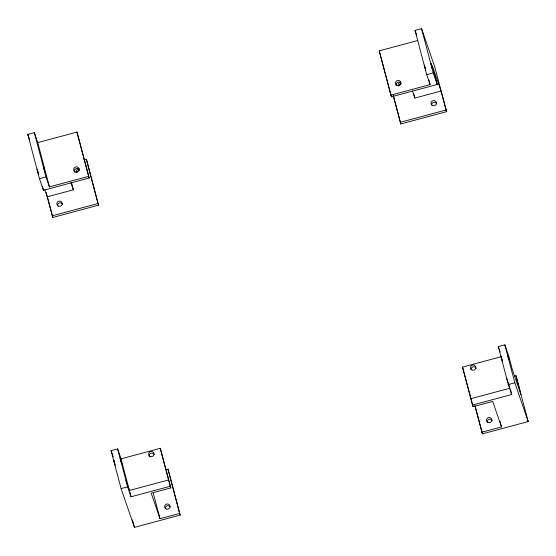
<?xml version="1.0" encoding="UTF-8"?>
<svg xmlns="http://www.w3.org/2000/svg" width="556" height="556" viewBox="0 0 556 556"><rect width="100%" height="100%" fill="white"/><g stroke="black" fill="none" stroke-linecap="round" stroke-linejoin="round"><path stroke-width="0.83" d="M27.8 134.434L34.34 132.675L37.759 142.614L49.421 186.885L88.64 176.349L89.21 178.003L43.451 190.298L39.462 178.705L27.8 134.434L29.746 140.084M417.619 40.553L379.234 50.867L390.896 95.139L430.115 84.602L426.688 74.657L415.033 30.385L421.566 28.634L434.917 67.401L446.579 111.673L400.82 123.96L393.21 95.576M37.759 142.614L76.978 132.078L89.21 178.003M83.88 159.906L86.333 159.245L86.903 160.906L98.565 205.171L52.806 217.465L47.239 196.838L44.772 189.665M39.462 178.705L45.995 176.947L49.421 186.885M426.688 74.657L433.228 72.906L437.224 84.498L391.466 96.793L390.896 95.139M47.239 196.838L73.385 189.811L71.453 182.465M412.392 90.892L414.859 98.064L441.005 91.038L446.579 111.673M52.236 215.811L97.995 203.517L98.565 205.171M400.25 122.306L446.009 110.012M111.089 450.652L117.629 448.9L121.048 458.839L131.042 496.786L170.261 486.25L170.831 487.904L151.225 493.172L160.01 518.685L179.616 513.417L180.186 515.071L134.434 527.366L121.083 488.599L111.089 450.652L113.222 456.837M500.907 356.778L462.522 367.092L472.517 405.039L511.735 394.496L508.316 384.557L498.322 346.61L504.855 344.859L508.851 356.452L512.18 369.101L520.965 394.614L515.968 375.641L514.307 376.085M121.048 458.839L160.267 448.303L170.831 487.904M166.293 469.591L167.961 469.146L168.531 470.8L180.186 515.071M121.083 488.599L127.623 486.847L131.042 496.786M508.316 384.557L514.849 382.806L528.2 421.566L482.441 433.861L474.831 405.477M168.6 479.925L129.374 490.462L125.955 480.523M470.856 398.715L510.074 388.171M472.517 405.039L473.087 406.693L492.699 401.425L501.484 426.938L481.871 432.207M441.005 91.038L432.22 65.525L437.224 84.498M415.033 30.385L416.611 34.979M515.968 375.641L528.2 421.566M498.322 346.61L500.164 351.962M506.648 378.233L509.546 386.642M379.234 50.867L391.466 96.793M462.522 367.092L473.087 406.693M70.918 182.639L73.385 189.811M502.36 361.164L501.338 357.494M113.758 460.048L114.251 461.716M424.464 65.386L424.346 65.045L424.999 67.672M501.164 356.57L500.991 356.007L501.185 356.917M114.953 464.642L115.148 465.233L115.043 464.76M425.632 69.931L425.187 68.346M424.582 65.796L425.097 67.644M37.509 170.379L37.113 169.087L38.044 172.367M501.31 357.07L501.846 359.023M114.807 464.142L113.737 460.02M120.965 460.625C118.143 450.909 123.814 470.835 120.993 461.119M37.683 171.012L38.517 174.313L38.211 172.992M114.432 462.383L114.786 463.718M421.566 28.634L433.228 72.906M504.855 344.859L514.849 382.806M428.794 79.591L430.115 84.602M510.491 389.756L511.735 394.496M413.789 93.985L414.859 98.064M499.976 421.226L501.484 426.938M393.342 95.562L400.82 123.96M475.185 406.297L482.441 433.861M86.333 159.245L97.995 203.517M167.961 469.146L179.616 513.417M76.978 132.078L88.64 176.349M160.267 448.303L170.261 486.25M153.345 493.387L160.01 518.685M34.34 132.675L45.995 176.947M117.629 448.9L127.623 486.847M46.211 192.411L52.806 217.465M132.453 519.853L134.434 527.366M42.367 186.177L43.451 190.298M425.277 68.319L425.576 69.5M502.012 359.676L502.353 361.039M487.056 421.99A2.71 2.613 -19 0 1 492.296 420.822M471.043 369.525A2.71 2.613 -19 0 1 476.277 368.357M396.219 85.589A2.71 2.613 -19 0 1 401.001 83.15M398.346 85.805A2.71 2.613 -19 0 1 400.695 82.274M398.812 86.111A2.71 2.613 -19 0 1 401.265 83.928M431.581 105.063A2.71 2.613 -19 0 1 436.821 103.902M149.411 456.886A2.71 2.613 -19 0 1 150.752 453.39A2.71 2.613 -19 0 1 154.325 454.62M165.222 508.705A2.71 2.613 -19 0 1 170.344 507.086M57.456 205.831A2.71 2.613 -19 0 1 62.571 204.212M74.448 172.29A2.71 2.613 -19 0 1 75.79 168.788A2.71 2.613 -19 0 1 79.362 170.018M76.568 172.506A2.71 2.613 -19 0 1 79.293 168.753M76.916 172.826A2.71 2.613 -19 0 1 79.16 170.442M507.531 354.248L508.914 359.433L507.531 354.248M430.921 63.37L432.29 68.52L430.921 63.37M43.688 167.412L45.057 172.562L43.688 167.412M488.008 422.47A2.71 2.613 -19 0 0 491.872 419.836A2.71 2.613 -19 0 0 487.661 417.945A2.71 2.613 -19 0 0 488.008 422.47M471.988 370.004A2.71 2.613 -19 0 0 475.853 367.37A2.71 2.613 -19 0 0 471.648 365.48A2.71 2.613 -19 0 0 471.988 370.004M397.026 85.402A2.71 2.613 -19 0 0 400.89 82.768A2.71 2.613 -19 0 0 396.685 80.877A2.71 2.613 -19 0 0 397.026 85.402M432.526 105.55A2.71 2.613 -19 0 0 436.39 102.916A2.71 2.613 -19 0 0 432.186 101.018A2.71 2.613 -19 0 0 432.526 105.55M150.349 456.573A2.71 2.613 -19 0 0 153.956 453.613A2.71 2.613 -19 0 0 149.585 452.104A2.71 2.613 -19 0 0 150.349 456.573M166.362 509.039A2.71 2.613 -19 0 0 169.976 506.078A2.71 2.613 -19 0 0 165.605 504.57A2.71 2.613 -19 0 0 166.362 509.039M58.595 206.165A2.71 2.613 -19 0 0 62.209 203.204A2.71 2.613 -19 0 0 57.831 201.696A2.71 2.613 -19 0 0 58.595 206.165M75.387 171.971A2.71 2.613 -19 0 0 79.001 169.01A2.71 2.613 -19 0 0 74.622 167.502A2.71 2.613 -19 0 0 75.387 171.971"/></g></svg>
